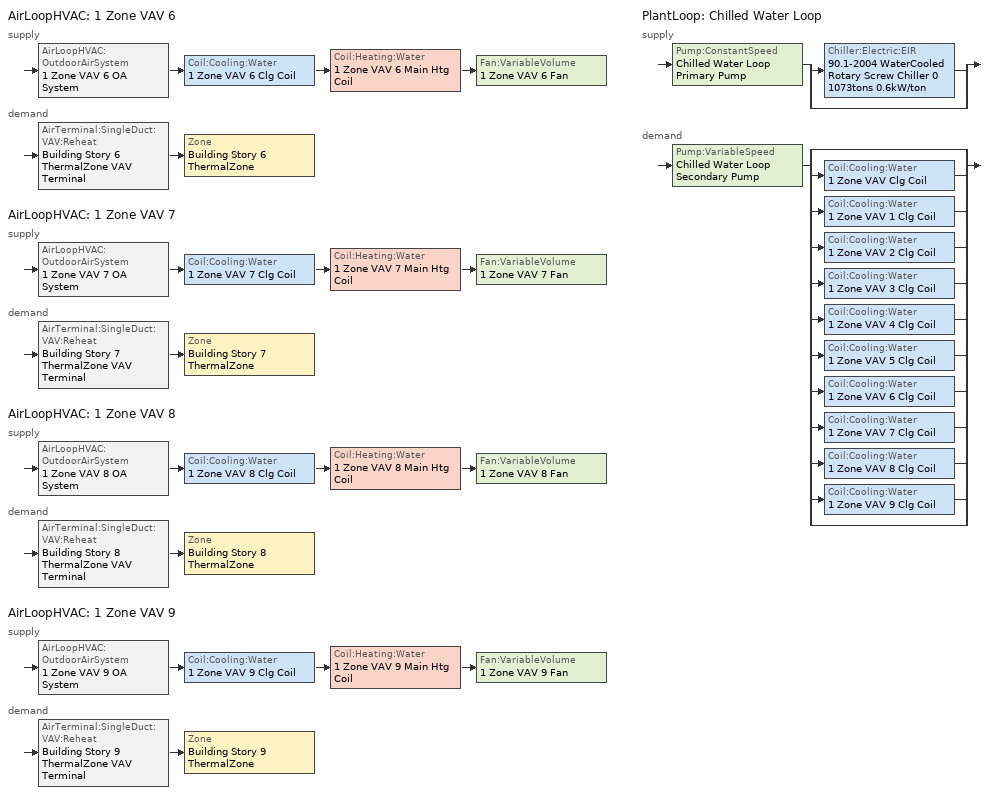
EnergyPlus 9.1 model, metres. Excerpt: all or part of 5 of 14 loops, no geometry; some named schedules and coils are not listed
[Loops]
AirLoopHVAC '1 Zone VAV 6'
 supply: AirLoopHVAC:OutdoorAirSystem '1 Zone VAV 6 OA System' > Coil:Cooling:Water '1 Zone VAV 6 Clg Coil' > Coil:Heating:Water '1 Zone VAV 6 Main Htg Coil' > Fan:VariableVolume '1 Zone VAV 6 Fan'
 demand: AirTerminal:SingleDuct:VAV:Reheat 'Building Story 6 ThermalZone VAV Terminal' > Zone 'Building Story 6 ThermalZone'
AirLoopHVAC '1 Zone VAV 7'
 supply: AirLoopHVAC:OutdoorAirSystem '1 Zone VAV 7 OA System' > Coil:Cooling:Water '1 Zone VAV 7 Clg Coil' > Coil:Heating:Water '1 Zone VAV 7 Main Htg Coil' > Fan:VariableVolume '1 Zone VAV 7 Fan'
 demand: AirTerminal:SingleDuct:VAV:Reheat 'Building Story 7 ThermalZone VAV Terminal' > Zone 'Building Story 7 ThermalZone'
AirLoopHVAC '1 Zone VAV 8'
 supply: AirLoopHVAC:OutdoorAirSystem '1 Zone VAV 8 OA System' > Coil:Cooling:Water '1 Zone VAV 8 Clg Coil' > Coil:Heating:Water '1 Zone VAV 8 Main Htg Coil' > Fan:VariableVolume '1 Zone VAV 8 Fan'
 demand: AirTerminal:SingleDuct:VAV:Reheat 'Building Story 8 ThermalZone VAV Terminal' > Zone 'Building Story 8 ThermalZone'
AirLoopHVAC '1 Zone VAV 9'
 supply: AirLoopHVAC:OutdoorAirSystem '1 Zone VAV 9 OA System' > Coil:Cooling:Water '1 Zone VAV 9 Clg Coil' > Coil:Heating:Water '1 Zone VAV 9 Main Htg Coil' > Fan:VariableVolume '1 Zone VAV 9 Fan'
 demand: AirTerminal:SingleDuct:VAV:Reheat 'Building Story 9 ThermalZone VAV Terminal' > Zone 'Building Story 9 ThermalZone'
PlantLoop 'Chilled Water Loop'
 supply: Pump:ConstantSpeed 'Chilled Water Loop Primary Pump' > split
  | Chiller:Electric:EIR '90.1-2004 WaterCooled  Rotary Screw Chiller 0 1073tons 0.6kW/ton'
  | bypass
 demand: Pump:VariableSpeed 'Chilled Water Loop Secondary Pump' > split
  | bypass
  | Coil:Cooling:Water '1 Zone VAV Clg Coil'
  | Coil:Cooling:Water '1 Zone VAV 1 Clg Coil'
  | Coil:Cooling:Water '1 Zone VAV 2 Clg Coil'
  | Coil:Cooling:Water '1 Zone VAV 3 Clg Coil'
  | Coil:Cooling:Water '1 Zone VAV 4 Clg Coil'
  | Coil:Cooling:Water '1 Zone VAV 5 Clg Coil'
  | Coil:Cooling:Water '1 Zone VAV 6 Clg Coil'
  | Coil:Cooling:Water '1 Zone VAV 7 Clg Coil'
  | Coil:Cooling:Water '1 Zone VAV 8 Clg Coil'
  | Coil:Cooling:Water '1 Zone VAV 9 Clg Coil'
  | bypass
[ZoneControl:Thermostat] Control Object Type 1=ThermostatSetpoint:DualSetpoint
Name | Zone or ZoneList | Control Type Schedule | Control Name 1
Building Story 6 ThermalZone Thermostat | Building Story 6 ThermalZone | Building Story 6 ThermalZone Thermostat Schedule | Story Mid8 Blended Space Type Thermostat
Building Story 7 ThermalZone Thermostat | Building Story 7 ThermalZone | Building Story 7 ThermalZone Thermostat Schedule | Story Mid2 Blended Space Type Thermostat
Building Story 8 ThermalZone Thermostat | Building Story 8 ThermalZone | Building Story 8 ThermalZone Thermostat Schedule | Story Mid Blended Space Type Thermostat
Building Story 9 ThermalZone Thermostat | Building Story 9 ThermalZone | Building Story 9 ThermalZone Thermostat Schedule | Story Mid7 Blended Space Type Thermostat
[ThermostatSetpoint:DualSetpoint] Heating Setpoint Temperature Schedule=OutPatientHealthCare HTGSETP_SCH_YES_OPTIMUM; Cooling Setpoint Temperature Schedule=OutPatientHealthCare CLGSETP_SCH_NO_SETBACK
Story Mid8 Blended Space Type Thermostat; Story Mid2 Blended Space Type Thermostat; Story Mid Blended Space Type Thermostat; Story Mid7 Blended Space Type Thermostat
[AirTerminal:SingleDuct:VAV:Reheat] Availability Schedule=Always On Discrete; Maximum Air Flow Rate {m3/s}=Autosize; Zone Minimum Air Flow Input Method=Constant; Fixed Minimum Air Flow Rate {m3/s}=0; Maximum Hot Water or Steam Flow Rate {m3/s}=Autosize; Minimum Hot Water or Steam Flow Rate {m3/s}=0; Convergence Tolerance=0.001; Damper Heating Action=Normal; Maximum Flow per Zone Floor Area During Reheat {m3/s-m2}=Autocalculate; Maximum Flow Fraction During Reheat=0.5; Maximum Reheat Air Temperature {C}=40
Name | Constant Minimum Air Flow Fraction | Reheat Coil
Building Story 6 ThermalZone VAV Terminal | 0.3 | Building Story 6 ThermalZone Reheat Coil
Building Story 7 ThermalZone VAV Terminal | 0.7 | Building Story 7 ThermalZone Reheat Coil
Building Story 8 ThermalZone VAV Terminal | 0.3 | Building Story 8 ThermalZone Reheat Coil
Building Story 9 ThermalZone VAV Terminal | 0.3 | Building Story 9 ThermalZone Reheat Coil
[Coil:Heating:Water] Availability Schedule=Always On Discrete; U-Factor Times Area Value {W/K}=Autosize; Maximum Water Flow Rate {m3/s}=Autosize; Performance Input Method=UFactorTimesAreaAndDesignWaterFlowRate; Rated Capacity {W}=Autosize; Rated Inlet Water Temperature {C}=82.2222; Rated Inlet Air Temperature {C}=7.22222; Rated Outlet Water Temperature {C}=71.1111; Rated Outlet Air Temperature {C}=12.7778; Rated Ratio for Air and Water Convection=0.5
1 Zone VAV 6 Main Htg Coil; 1 Zone VAV 7 Main Htg Coil; 1 Zone VAV 8 Main Htg Coil; 1 Zone VAV 9 Main Htg Coil
[Zone equipment]
Building Story 6 ThermalZone: Building Story 6 ThermalZone VAV Terminal
Building Story 7 ThermalZone: Building Story 7 ThermalZone VAV Terminal
Building Story 8 ThermalZone: Building Story 8 ThermalZone VAV Terminal
Building Story 9 ThermalZone: Building Story 9 ThermalZone VAV Terminal
[Sizing:Zone] Zone Cooling Design Supply Air Temperature Input Method=SupplyAirTemperature; Zone Cooling Design Supply Air Temperature {C}=12.7778; Zone Cooling Design Supply Air Temperature Difference {deltaC}=11.11; Zone Heating Design Supply Air Temperature Input Method=SupplyAirTemperature; Zone Heating Design Supply Air Temperature {C}=40; Zone Heating Design Supply Air Temperature Difference {deltaC}=11.11; Zone Cooling Design Supply Air Humidity Ratio {kgWater/kgDryAir}=0.0085; Zone Heating Design Supply Air Humidity Ratio {kgWater/kgDryAir}=0.008; Cooling Design Air Flow Method=DesignDayWithLimit; Cooling Design Air Flow Rate {m3/s}=0; Cooling Minimum Air Flow per Zone Floor Area {m3/s-m2}=0.000762; Cooling Minimum Air Flow {m3/s}=0; Cooling Minimum Air Flow Fraction=0; Heating Design Air Flow Method=DesignDay; Heating Design Air Flow Rate {m3/s}=0; Heating Maximum Air Flow per Zone Floor Area {m3/s-m2}=0.002032; Heating Maximum Air Flow {m3/s}=0.141576; Heating Maximum Air Flow Fraction=0.3; Account for Dedicated Outdoor Air System=No
Name | Design Specification Outdoor Air Object | Design Specification Zone Air Distribution Object
Building Story 6 ThermalZone | Blended OA 8 | Building Story 6 ThermalZone Design Spec Zone Air Dist
Building Story 7 ThermalZone | Blended OA 2 | Building Story 7 ThermalZone Design Spec Zone Air Dist
Building Story 8 ThermalZone | Blended OA 1 | Building Story 8 ThermalZone Design Spec Zone Air Dist
Building Story 9 ThermalZone | Blended OA 7 | Building Story 9 ThermalZone Design Spec Zone Air Dist
[DesignSpecification:ZoneAirDistribution] Zone Air Distribution Effectiveness in Cooling Mode=1; Zone Air Distribution Effectiveness in Heating Mode=1
Building Story 6 ThermalZone Design Spec Zone Air Dist; Building Story 7 ThermalZone Design Spec Zone Air Dist; Building Story 8 ThermalZone Design Spec Zone Air Dist; Building Story 9 ThermalZone Design Spec Zone Air Dist
[Controller:MechanicalVentilation] Demand Controlled Ventilation=No; System Outdoor Air Method=VentilationRateProcedure
Name | Availability Schedule | Zone Name 1 | Design Specification Outdoor Air Object Name 1 | Design Specification Zone Air Distribution Object Name 1
1 Zone VAV 6 Vent Controller | 1 Zone VAV 6 Occ Sch | Building Story 6 ThermalZone | Blended OA 8 | Building Story 6 ThermalZone Design Spec Zone Air Dist
1 Zone VAV 7 Vent Controller | 1 Zone VAV 7 Occ Sch | Building Story 7 ThermalZone | Blended OA 2 | Building Story 7 ThermalZone Design Spec Zone Air Dist
1 Zone VAV 8 Vent Controller | 1 Zone VAV 8 Occ Sch | Building Story 8 ThermalZone | Blended OA 1 | Building Story 8 ThermalZone Design Spec Zone Air Dist
1 Zone VAV 9 Vent Controller | 1 Zone VAV 9 Occ Sch | Building Story 9 ThermalZone | Blended OA 7 | Building Story 9 ThermalZone Design Spec Zone Air Dist
[DesignSpecification:OutdoorAir] Outdoor Air Method=Sum; Outdoor Air Flow per Person {m3/s-person}=0; Outdoor Air Flow per Zone {m3/s}=0; Outdoor Air Flow Air Changes per Hour {1/hr}=0
Name | Outdoor Air Flow per Zone Floor Area {m3/s-m2}
Blended OA 8 | 0.000254
Blended OA 2 | 0.0027649
Blended OA 1 | 0.000985409
Blended OA 7 | 0.00048278
[AirLoopHVAC] Design Supply Air Flow Rate {m3/s}=AutoSize
1 Zone VAV 6; 1 Zone VAV 7; 1 Zone VAV 8; 1 Zone VAV 9
[Sizing:System] Type of Load to Size On=Sensible; Design Outdoor Air Flow Rate {m3/s}=Autosize; Central Heating Maximum System Air Flow Ratio=0.3; Preheat Design Temperature {C}=7.22222; Preheat Design Humidity Ratio {kgWater/kgDryAir}=0.008; Precool Design Temperature {C}=12.7778; Precool Design Humidity Ratio {kgWater/kgDryAir}=0.008; Central Cooling Design Supply Air Temperature {C}=12.7778; Central Heating Design Supply Air Temperature {C}=12.7778; Type of Zone Sum to Use=Coincident; 100% Outdoor Air in Cooling=No; 100% Outdoor Air in Heating=No; Central Cooling Design Supply Air Humidity Ratio {kgWater/kgDryAir}=0.0085; Central Heating Design Supply Air Humidity Ratio {kgWater/kgDryAir}=0.008; Cooling Supply Air Flow Rate Method=DesignDay; Cooling Supply Air Flow Rate {m3/s}=0; Cooling Supply Air Flow Rate Per Floor Area {m3/s-m2}=0.00996765; Cooling Fraction of Autosized Cooling Supply Air Flow Rate=1; Cooling Supply Air Flow Rate Per Unit Cooling Capacity {m3/s-W}=3.94755e-05; Heating Supply Air Flow Rate Method=DesignDay; Heating Supply Air Flow Rate {m3/s}=0; Heating Supply Air Flow Rate Per Floor Area {m3/s-m2}=0.00996765; Heating Fraction of Autosized Heating Supply Air Flow Rate=1; Heating Fraction of Autosized Cooling Supply Air Flow Rate=1; Heating Supply Air Flow Rate Per Unit Heating Capacity {m3/s-W}=3.15882e-05; System Outdoor Air Method=ZoneSum; Zone Maximum Outdoor Air Fraction=1; Cooling Design Capacity Method=CoolingDesignCapacity; Cooling Design Capacity {W}=Autosize; Cooling Design Capacity Per Floor Area {W/m2}=234.7; Fraction of Autosized Cooling Design Capacity=1; Heating Design Capacity Method=HeatingDesignCapacity; Heating Design Capacity {W}=Autosize; Heating Design Capacity Per Floor Area {W/m2}=157; Fraction of Autosized Heating Design Capacity=1; Central Cooling Capacity Control Method=OnOff
1 Zone VAV 6; 1 Zone VAV 7; 1 Zone VAV 8; 1 Zone VAV 9
[Controller:WaterCoil] Control Variable=Temperature; Actuator Variable=Flow; Maximum Actuated Flow {m3/s}=Autosize; Minimum Actuated Flow {m3/s}=0
Name | Action | Controller Convergence Tolerance {deltaC}
1 Zone VAV 6 Clg Coil Controller; 1 Zone VAV 7 Clg Coil Controller; 1 Zone VAV 8 Clg Coil Controller; 1 Zone VAV 9 Clg Coil Controller | Reverse | Autosize
1 Zone VAV 6 Main Htg Coil Controller; 1 Zone VAV 7 Main Htg Coil Controller; 1 Zone VAV 8 Main Htg Coil Controller; 1 Zone VAV 9 Main Htg Coil Controller | Normal | 0.0001
[Controller:OutdoorAir] Minimum Outdoor Air Flow Rate {m3/s}=Autosize; Maximum Outdoor Air Flow Rate {m3/s}=Autosize; Economizer Control Type=NoEconomizer; Economizer Control Action Type=ModulateFlow; Economizer Maximum Limit Dry-Bulb Temperature {C}=28; Economizer Maximum Limit Enthalpy {J/kg}=64000; Lockout Type=LockoutWithCompressor; Minimum Limit Type=FixedMinimum; High Humidity Control=No; Control High Indoor Humidity Based on Outdoor Humidity Ratio=Yes; Heat Recovery Bypass Control Type=BypassWhenWithinEconomizerLimits
Name | Minimum Outdoor Air Schedule | Mechanical Ventilation Controller
1 Zone VAV 6 OA Controller | 1 Zone VAV 6 Occ Sch | 1 Zone VAV 6 Vent Controller
1 Zone VAV 7 OA Controller | 1 Zone VAV 7 Occ Sch | 1 Zone VAV 7 Vent Controller
1 Zone VAV 8 OA Controller | 1 Zone VAV 8 Occ Sch | 1 Zone VAV 8 Vent Controller
1 Zone VAV 9 OA Controller | 1 Zone VAV 9 Occ Sch | 1 Zone VAV 9 Vent Controller
[SetpointManager:MixedAir] Control Variable=Temperature
Name | Setpoint Node or NodeList
1 Zone VAV 6 Mixed Air Node OS Default SPM | 1 Zone VAV 6 Mixed Air Node
1 Zone VAV 6 Clg Coil Outlet Air Node OS Default SPM | 1 Zone VAV 6 Clg Coil Outlet Air Node
1 Zone VAV 6 Main Htg Coil Outlet Air Node OS Default SPM | 1 Zone VAV 6 Main Htg Coil Outlet Air Node
1 Zone VAV 7 Mixed Air Node OS Default SPM | 1 Zone VAV 7 Mixed Air Node
1 Zone VAV 7 Clg Coil Outlet Air Node OS Default SPM | 1 Zone VAV 7 Clg Coil Outlet Air Node
1 Zone VAV 7 Main Htg Coil Outlet Air Node OS Default SPM | 1 Zone VAV 7 Main Htg Coil Outlet Air Node
1 Zone VAV 8 Mixed Air Node OS Default SPM | 1 Zone VAV 8 Mixed Air Node
1 Zone VAV 8 Clg Coil Outlet Air Node OS Default SPM | 1 Zone VAV 8 Clg Coil Outlet Air Node
1 Zone VAV 8 Main Htg Coil Outlet Air Node OS Default SPM | 1 Zone VAV 8 Main Htg Coil Outlet Air Node
1 Zone VAV 9 Mixed Air Node OS Default SPM | 1 Zone VAV 9 Mixed Air Node
1 Zone VAV 9 Clg Coil Outlet Air Node OS Default SPM | 1 Zone VAV 9 Clg Coil Outlet Air Node
1 Zone VAV 9 Main Htg Coil Outlet Air Node OS Default SPM | 1 Zone VAV 9 Main Htg Coil Outlet Air Node
[Coil:Cooling:Water] Availability Schedule=Always On Discrete; Design Water Flow Rate {m3/s}=Autosize; Design Air Flow Rate {m3/s}=Autosize; Design Inlet Water Temperature {C}=Autosize; Design Inlet Air Temperature {C}=Autosize; Design Outlet Air Temperature {C}=Autosize; Design Inlet Air Humidity Ratio {kgWater/kgDryAir}=Autosize; Design Outlet Air Humidity Ratio {kgWater/kgDryAir}=Autosize; Type of Analysis=SimpleAnalysis; Heat Exchanger Configuration=CrossFlow
1 Zone VAV 6 Clg Coil; 1 Zone VAV 7 Clg Coil; 1 Zone VAV 8 Clg Coil; 1 Zone VAV 9 Clg Coil
[Fan:VariableVolume] Pressure Rise {Pa}=1389.92; Maximum Flow Rate {m3/s}=AutoSize; Fan Power Minimum Flow Rate Input Method=Fraction; Fan Power Minimum Flow Fraction=0.1; Fan Power Minimum Air Flow Rate {m3/s}=0; Motor In Airstream Fraction=1; Fan Power Coefficient 1=0.027828; Fan Power Coefficient 2=0.026583; Fan Power Coefficient 3=-0.087069; Fan Power Coefficient 4=1.03092; Fan Power Coefficient 5=0
Name | Availability Schedule | Fan Total Efficiency | Motor Efficiency
1 Zone VAV 6 Fan | 1 Zone VAV 6 Occ Sch | 0.6006 | 0.924
1 Zone VAV 7 Fan | 1 Zone VAV 7 Occ Sch | 0.61425 | 0.945
1 Zone VAV 8 Fan | 1 Zone VAV 8 Occ Sch | 0.6084 | 0.936
1 Zone VAV 9 Fan | 1 Zone VAV 9 Occ Sch | 0.6045 | 0.93
[SetpointManager:Scheduled] Control Variable=Temperature
Name | Schedule | Setpoint Node or NodeList
1 Zone VAV 6 Supply Air Setpoint Manager | Supply Air Temp - 55.0F 6 | 1 Zone VAV 6 Supply Outlet Node
1 Zone VAV 7 Supply Air Setpoint Manager | Supply Air Temp - 55.0F 7 | 1 Zone VAV 7 Supply Outlet Node
1 Zone VAV 8 Supply Air Setpoint Manager | Supply Air Temp - 55.0F 8 | 1 Zone VAV 8 Supply Outlet Node
1 Zone VAV 9 Supply Air Setpoint Manager | Supply Air Temp - 55.0F 9 | 1 Zone VAV 9 Supply Outlet Node
Chilled Water Loop Setpoint Manager | Chilled Water Loop Temp - 44F | Chilled Water Loop Supply Outlet Node
[PlantLoop]
Chilled Water Loop: Fluid Type=Water; Plant Equipment Operation Scheme=Chilled Water Loop Operation Schemes; Maximum Loop Temperature {C}=40; Minimum Loop Temperature {C}=1; Maximum Loop Flow Rate {m3/s}=Autosize; Minimum Loop Flow Rate {m3/s}=0; Plant Loop Volume {m3}=Autocalculate; Load Distribution Scheme=Optimal; Plant Loop Demand Calculation Scheme=SingleSetpoint; Common Pipe Simulation=CommonPipe
[Sizing:Plant]
Chilled Water Loop: Loop Type=Cooling; Design Loop Exit Temperature {C}=6.66667; Loop Design Temperature Difference {deltaC}=5.61111; Sizing Option=NonCoincident; Zone Timesteps in Averaging Window=1; Coincident Sizing Factor Mode=None
[Pump:ConstantSpeed]
Chilled Water Loop Primary Pump: Design Flow Rate {m3/s}=Autosize; Design Pump Head {Pa}=44836; Design Power Consumption {W}=Autosize; Motor Efficiency=0.91; Fraction of Motor Inefficiencies to Fluid Stream=0; Pump Control Type=Intermittent; Design Power Sizing Method=PowerPerFlowPerPressure; Design Electric Power per Unit Flow Rate {W/(m3/s)}=348701.1; Design Shaft Power per Unit Flow Rate per Unit Head=1.28205
[Chiller:Electric:EIR]
90.1-2004 WaterCooled  Rotary Screw Chiller 0 1073tons 0.6kW/ton: Reference Capacity {W}=Autosize; Reference COP {W/W}=5.50391; Reference Leaving Chilled Water Temperature {C}=6.66667; Reference Entering Condenser Fluid Temperature {C}=35; Reference Chilled Water Flow Rate {m3/s}=Autosize; Reference Condenser Fluid Flow Rate {m3/s}=Autosize; Cooling Capacity Function of Temperature Curve=ChlrWtrPosDispPathAAllQRatio_fTchwsTcwsSI; Electric Input to Cooling Output Ratio Function of Temperature Curve=ChlrWtrPosDispPathAAllEIRRatio_fTchwsTcwsSI; Electric Input to Cooling Output Ratio Function of Part Load Ratio Curve=ChlrWtrPosDispPathAAllEIRRatio_fQRatio; Minimum Part Load Ratio=0.15; Maximum Part Load Ratio=1; Optimum Part Load Ratio=1; Minimum Unloading Ratio=0.25; Condenser Type=WaterCooled; Condenser Fan Power Ratio {W/W}=0; Fraction of Compressor Electric Consumption Rejected by Condenser=1; Leaving Chilled Water Lower Temperature Limit {C}=2.22222; Chiller Flow Mode=ConstantFlow; Sizing Factor=1
[Pump:VariableSpeed]
Chilled Water Loop Secondary Pump: Design Maximum Flow Rate {m3/s}=Autosize; Design Pump Head {Pa}=134508; Design Power Consumption {W}=Autosize; Motor Efficiency=0.93; Fraction of Motor Inefficiencies to Fluid Stream=0; Coefficient 1 of the Part Load Performance Curve=0; Coefficient 2 of the Part Load Performance Curve=0.0205; Coefficient 3 of the Part Load Performance Curve=0.4101; Coefficient 4 of the Part Load Performance Curve=0.5753; Design Minimum Flow Rate {m3/s}=0; Pump Control Type=Intermittent; Skin Loss Radiative Fraction=0.5; Design Power Sizing Method=PowerPerFlowPerPressure; Design Electric Power per Unit Flow Rate {W/(m3/s)}=348701.1; Design Shaft Power per Unit Flow Rate per Unit Head=1.28205; Design Minimum Flow Rate Fraction=0
[PlantEquipmentOperationSchemes]
Chilled Water Loop Operation Schemes: Control Scheme Object Type 1=PlantEquipmentOperation:CoolingLoad; Control Scheme Name 1=Chilled Water Loop Cooling Operation Scheme; Control Scheme Schedule Name 1=Always On Discrete
[PlantEquipmentOperation:CoolingLoad]
Chilled Water Loop Cooling Operation Scheme: Load Range Lower Limit 1 {W}=0; Load Range Upper Limit 1 {W}=1000000000; Range Equipment List Name 1=Chilled Water Loop Cooling Equipment List
[PlantEquipmentList]
Chilled Water Loop Cooling Equipment List: Chiller:Electric:EIR, 90.1-2004 WaterCooled  Rotary Screw Chiller 0 1073tons 0.6kW/ton
[Schedule:Compact]
Building Story 6 ThermalZone Thermostat Schedule; Building Story 7 ThermalZone Thermostat Schedule; Building Story 8 ThermalZone Thermostat Schedule; Building Story 9 ThermalZone Thermostat Schedule: Through: 12/31, For: AllDays, Until: 24:00, 4
[Schedule:Week:Daily]
1 Zone VAV 6 Occ Sch Week Rule - Jan1-Dec31: 1 Zone VAV 6 Occ Sch Default, 1 Zone VAV 6 Occ Sch Default, 1 Zone VAV 6 Occ Sch Default, 1 Zone VAV 6 Occ Sch Default, 1 Zone VAV 6 Occ Sch Default, 1 Zone VAV 6 Occ Sch Default, 1 Zone VAV 6 Occ Sch Default, 1 Zone VAV 6 Occ Sch Default, 1 Zone VAV 6 Occ Sch Summer Design Day, 1 Zone VAV 6 Occ Sch Winter Design Day, 1 Zone VAV 6 Occ Sch Default, 1 Zone VAV 6 Occ Sch Default
1 Zone VAV 7 Occ Sch Week Rule - Jan1-Jan6: 1 Zone VAV 7 Occ Sch Default, 1 Zone VAV 7 Occ Sch Default, 1 Zone VAV 7 Occ Sch Default, 1 Zone VAV 7 Occ Sch Default, 1 Zone VAV 7 Occ Sch Default, 1 Zone VAV 7 Occ Sch Default, 1 Zone VAV 7 Occ Sch Saturday, 1 Zone VAV 7 Occ Sch Default, 1 Zone VAV 7 Occ Sch Summer Design Day, 1 Zone VAV 7 Occ Sch Winter Design Day, 1 Zone VAV 7 Occ Sch Default, 1 Zone VAV 7 Occ Sch Default
1 Zone VAV 7 Occ Sch Week Rule - Jan7-Dec31: 1 Zone VAV 7 Occ Sch Sunday, 1 Zone VAV 7 Occ Sch Default, 1 Zone VAV 7 Occ Sch Default, 1 Zone VAV 7 Occ Sch Default, 1 Zone VAV 7 Occ Sch Default, 1 Zone VAV 7 Occ Sch Default, 1 Zone VAV 7 Occ Sch Saturday, 1 Zone VAV 7 Occ Sch Default, 1 Zone VAV 7 Occ Sch Summer Design Day, 1 Zone VAV 7 Occ Sch Winter Design Day, 1 Zone VAV 7 Occ Sch Default, 1 Zone VAV 7 Occ Sch Default
1 Zone VAV 8 Occ Sch Week Rule - Jan1-Jan6: 1 Zone VAV 8 Occ Sch Default, 1 Zone VAV 8 Occ Sch Default, 1 Zone VAV 8 Occ Sch Default, 1 Zone VAV 8 Occ Sch Default, 1 Zone VAV 8 Occ Sch Default, 1 Zone VAV 8 Occ Sch Default, 1 Zone VAV 8 Occ Sch Saturday, 1 Zone VAV 8 Occ Sch Default, 1 Zone VAV 8 Occ Sch Summer Design Day, 1 Zone VAV 8 Occ Sch Winter Design Day, 1 Zone VAV 8 Occ Sch Default, 1 Zone VAV 8 Occ Sch Default
1 Zone VAV 8 Occ Sch Week Rule - Jan7-Dec31: 1 Zone VAV 8 Occ Sch Sunday, 1 Zone VAV 8 Occ Sch Default, 1 Zone VAV 8 Occ Sch Default, 1 Zone VAV 8 Occ Sch Default, 1 Zone VAV 8 Occ Sch Default, 1 Zone VAV 8 Occ Sch Default, 1 Zone VAV 8 Occ Sch Saturday, 1 Zone VAV 8 Occ Sch Default, 1 Zone VAV 8 Occ Sch Summer Design Day, 1 Zone VAV 8 Occ Sch Winter Design Day, 1 Zone VAV 8 Occ Sch Default, 1 Zone VAV 8 Occ Sch Default
1 Zone VAV 9 Occ Sch Week Rule - Jan1-Jan6: 1 Zone VAV 9 Occ Sch Default, 1 Zone VAV 9 Occ Sch Default, 1 Zone VAV 9 Occ Sch Default, 1 Zone VAV 9 Occ Sch Default, 1 Zone VAV 9 Occ Sch Default, 1 Zone VAV 9 Occ Sch Default, 1 Zone VAV 9 Occ Sch Saturday, 1 Zone VAV 9 Occ Sch Default, 1 Zone VAV 9 Occ Sch Summer Design Day, 1 Zone VAV 9 Occ Sch Winter Design Day, 1 Zone VAV 9 Occ Sch Default, 1 Zone VAV 9 Occ Sch Default
1 Zone VAV 9 Occ Sch Week Rule - Jan7-Dec31: 1 Zone VAV 9 Occ Sch Sunday, 1 Zone VAV 9 Occ Sch Default, 1 Zone VAV 9 Occ Sch Default, 1 Zone VAV 9 Occ Sch Default, 1 Zone VAV 9 Occ Sch Default, 1 Zone VAV 9 Occ Sch Default, 1 Zone VAV 9 Occ Sch Saturday, 1 Zone VAV 9 Occ Sch Default, 1 Zone VAV 9 Occ Sch Summer Design Day, 1 Zone VAV 9 Occ Sch Winter Design Day, 1 Zone VAV 9 Occ Sch Default, 1 Zone VAV 9 Occ Sch Default
[Schedule:Year]
OutPatientHealthCare HTGSETP_SCH_YES_OPTIMUM: OutPatientHealthCare HTGSETP_SCH_YES_OPTIMUM Week Rule - Jan1-Dec31, 1, 1, 12, 31
OutPatientHealthCare CLGSETP_SCH_NO_SETBACK: OutPatientHealthCare CLGSETP_SCH_NO_SETBACK Week Rule - Jan1-Dec31, 1, 1, 12, 31
1 Zone VAV 6 Occ Sch: 1 Zone VAV 6 Occ Sch Week Rule - Jan1-Dec31, 1, 1, 12, 31
1 Zone VAV 7 Occ Sch: 1 Zone VAV 7 Occ Sch Week Rule - Jan1-Jan6, 1, 1, 1, 6, 1 Zone VAV 7 Occ Sch Week Rule - Jan7-Dec31, 1, 7, 12, 31
1 Zone VAV 8 Occ Sch: 1 Zone VAV 8 Occ Sch Week Rule - Jan1-Jan6, 1, 1, 1, 6, 1 Zone VAV 8 Occ Sch Week Rule - Jan7-Dec31, 1, 7, 12, 31
1 Zone VAV 9 Occ Sch: 1 Zone VAV 9 Occ Sch Week Rule - Jan1-Jan6, 1, 1, 1, 6, 1 Zone VAV 9 Occ Sch Week Rule - Jan7-Dec31, 1, 7, 12, 31
Chilled Water Loop Temp - 44F: Chilled Water Loop Temp - 44F Week Rule - Jan1-Dec31, 1, 1, 12, 31
Supply Air Temp - 55.0F 6: Supply Air Temp - 55.0F 6 Week Rule - Jan1-Dec31, 1, 1, 12, 31
Supply Air Temp - 55.0F 7: Supply Air Temp - 55.0F 7 Week Rule - Jan1-Dec31, 1, 1, 12, 31
Supply Air Temp - 55.0F 8: Supply Air Temp - 55.0F 8 Week Rule - Jan1-Dec31, 1, 1, 12, 31
Supply Air Temp - 55.0F 9: Supply Air Temp - 55.0F 9 Week Rule - Jan1-Dec31, 1, 1, 12, 31
[Schedule:Constant]
Always On Discrete: Hourly Value=1
[Curve:Biquadratic] Minimum Value of x {BasedOnField A2}=4.44; Maximum Value of x {BasedOnField A2}=12.22; Minimum Value of y {BasedOnField A3}=15.56; Maximum Value of y {BasedOnField A3}=29.44
Name | Coefficient1 Constant | Coefficient2 x | Coefficient3 x**2 | Coefficient4 y | Coefficient5 y**2 | Coefficient6 x*y | Minimum Curve Output {BasedOnField A4} | Maximum Curve Output {BasedOnField A4}
ChlrWtrPosDispPathAAllQRatio_fTchwsTcwsSI | 0.96744 | 0.037082 | 0.000434 | -0.005837 | -4.9e-05 | -0.000274 | 0.89 | 1.33
ChlrWtrPosDispPathAAllEIRRatio_fTchwsTcwsSI | 0.665307 | -0.009339 | 0.000483 | 0.009492 | 0.000544 | -0.000864 | 0.74 | 1.27
[Curve:Quadratic]
ChlrWtrPosDispPathAAllEIRRatio_fQRatio: Coefficient1 Constant=0.310965; Coefficient2 x=0.322519; Coefficient3 x**2=0.372745; Minimum Value of x {BasedOnField A2}=0.1; Maximum Value of x {BasedOnField A2}=1; Minimum Curve Output {BasedOnField A3}=0.35
